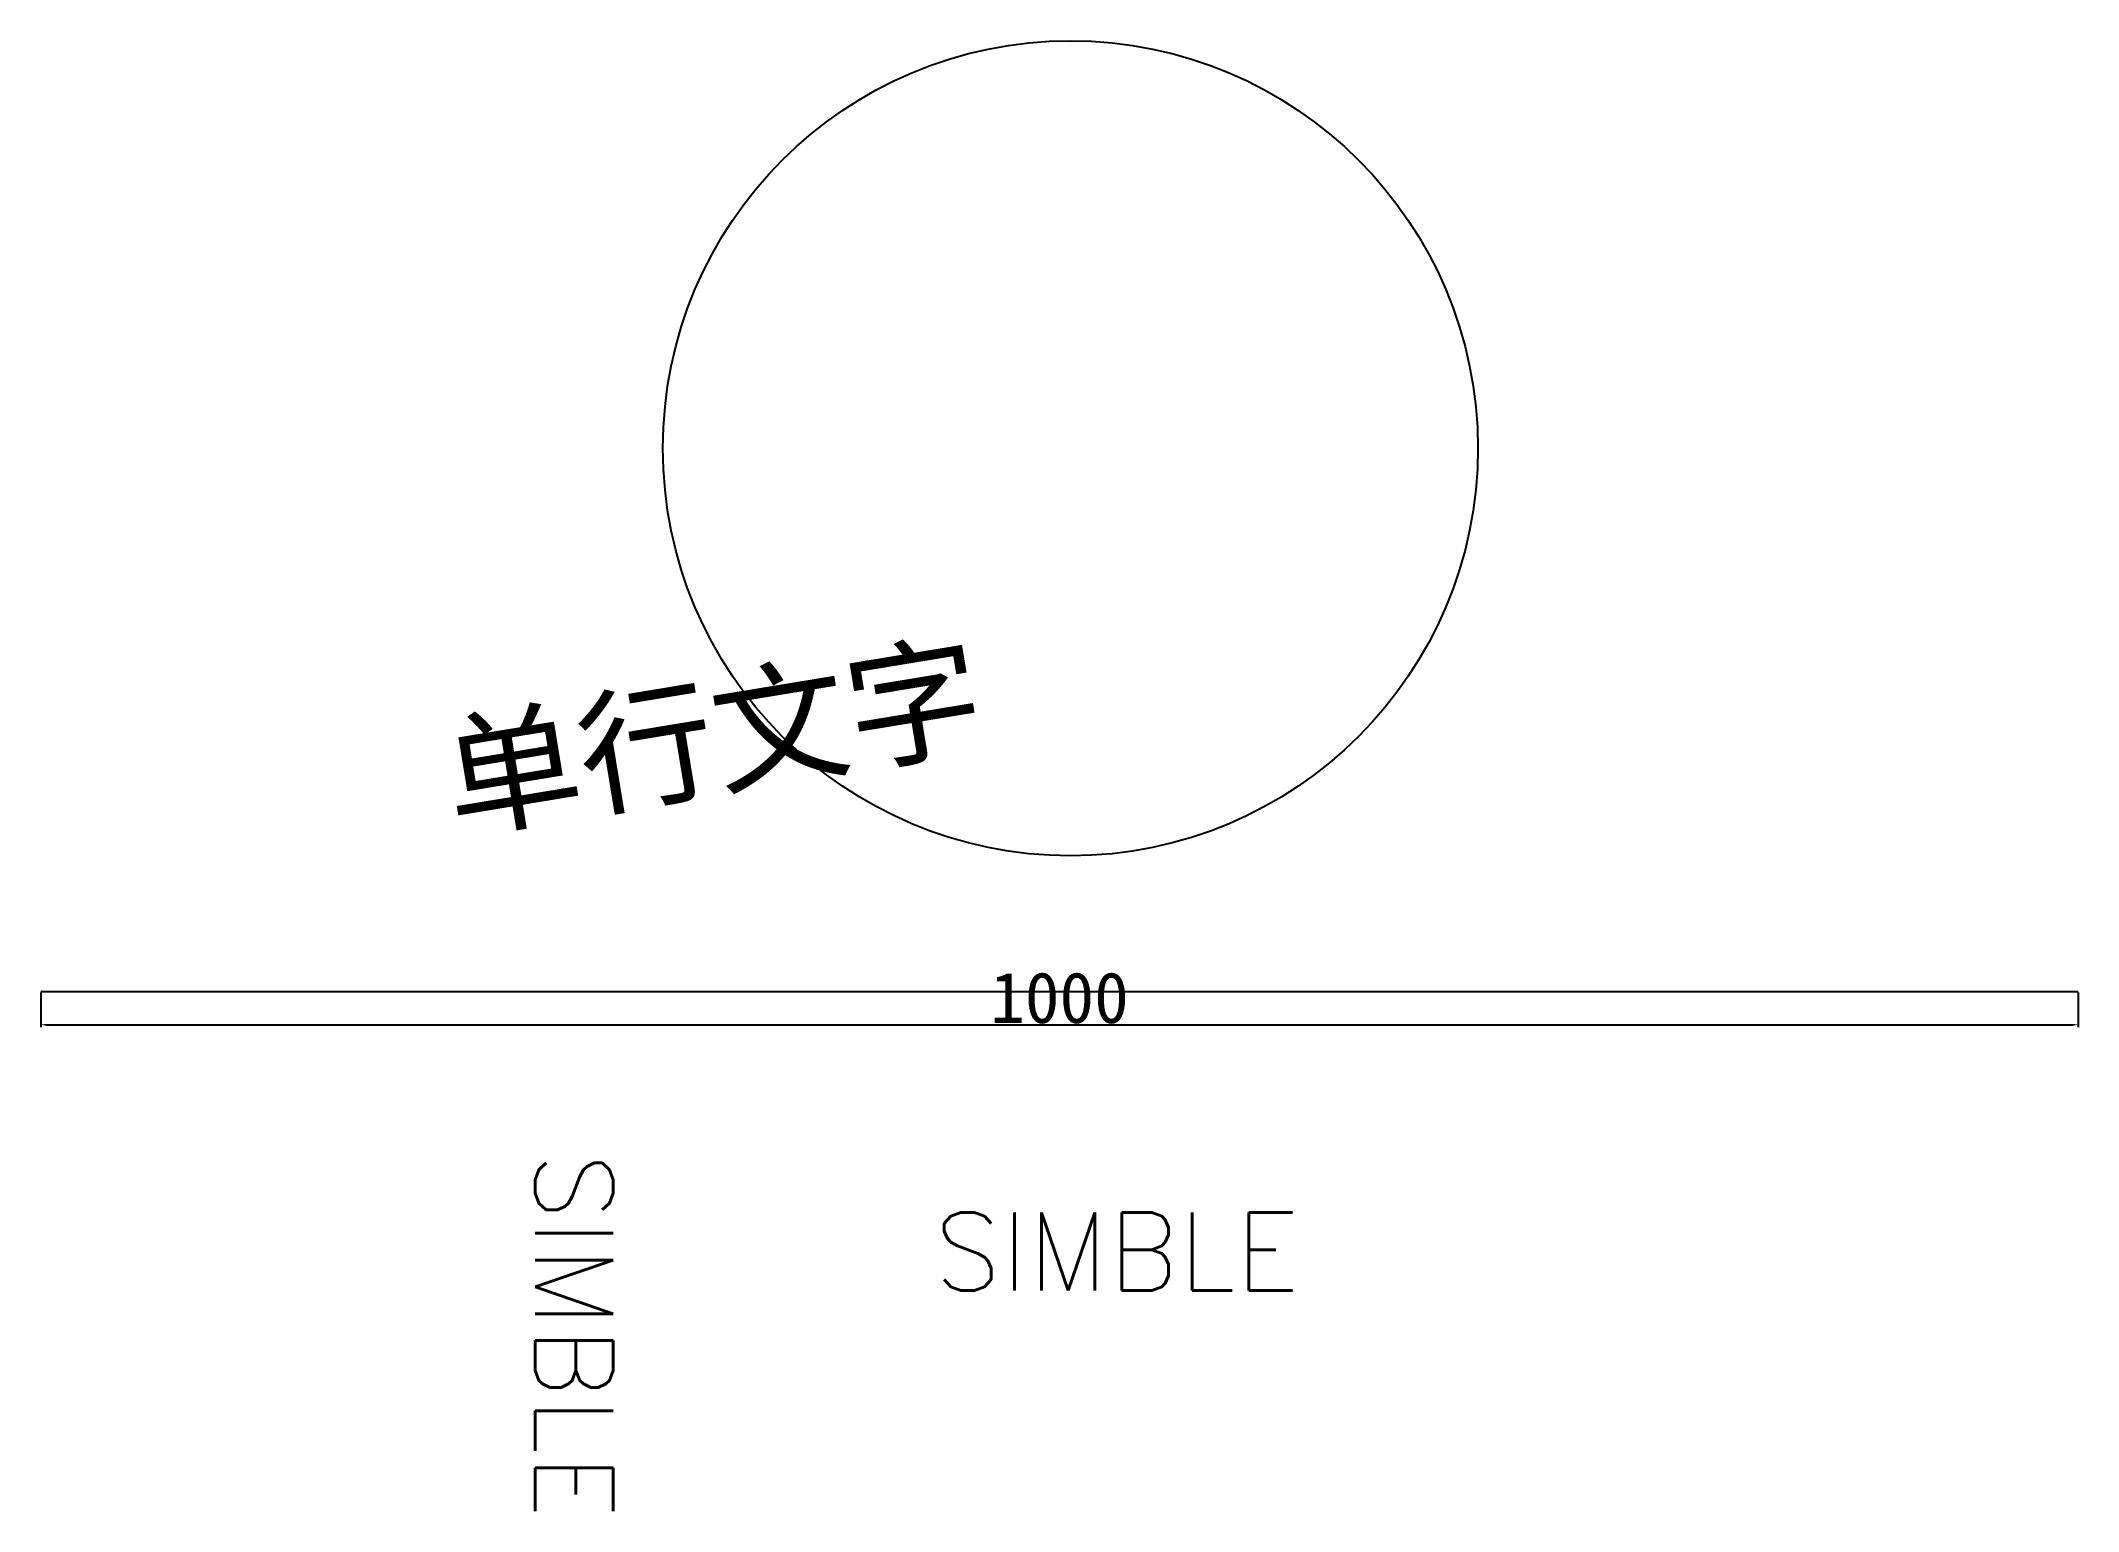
# Model space of a CAD drawing. Header units: millimetres. Extents: x 238 to 1238, y 232 to 953.
import ezdxf

# ---------------------------------------------------------------- set-up
doc = ezdxf.new("R2010")
doc.units = ezdxf.units.MM
doc.styles.add('SIM', font='simplex.shx')
doc.styles.get("Standard").update_dxf_attribs({"font": 'simsun.ttc'})
doc.dimstyles.new('ISO-25', dxfattribs={"dimtxt": 25, "dimasz": 2.5, "dimexe": 1.25, "dimexo": 0.625, "dimtad": 1, "dimtxsty": 'Standard', "dimcen": 2.5, "dimadec": 0, "dimazin": 0, "dimtfac": 1, "dimtmove": 0, "dimatfit": 3, "dimfxl": 1, "dimarcsym": 0})

# ---------------------------------------------------------------- blocks, each defined once
blk = doc.blocks.new('*D2')
at = {"color": 0, "lineweight": -2}
for p, q in [((238.27, 486.05), (238.27, 469.07)), ((1238.27, 486.05), (1238.27, 469.07)), ((240.77, 470.32), (1235.77, 470.32))]:
    blk.add_line(p, q, dxfattribs=at)
at = {"color": 0}
for points in [[(240.77, 470.73), (240.77, 469.9), (238.27, 470.32)], [(1235.77, 469.9), (1235.77, 470.73), (1238.27, 470.32)]]:
    blk.add_solid(points, dxfattribs=at)
at = {"layer": 'Defpoints', "color": 0}
for p in [(238.27, 486.67), (1238.27, 486.67), (1238.27, 470.32)]:
    blk.add_point(p, dxfattribs=at)
at = {"color": 0, "insert": (738.27, 483.44), "char_height": 25, "attachment_point": 5}
blk.add_mtext('1000', dxfattribs=at)

msp = doc.modelspace()

# ---------------------------------------------------------------- linework, layer by layer
msp.add_line((238.274, 486.674), (1238.274, 486.674))
msp.add_circle((743.629, 753.205), 200)

# ---------------------------------------------------------------- texts
msp.add_text('单行文字', height=48.8361, rotation=9.360191).set_placement((440.755, 565.894))
at = {"style": 'SIM'}
msp.add_text('SIMBLE', height=38.3454, rotation=990, dxfattribs=at).set_placement((480.887, 407.388))
at = {"insert": (676.782, 378.159), "char_height": 38.3454, "attachment_point": 1, "style": 'SIM'}
msp.add_mtext_dynamic_manual_height_columns('SIMBLE', width=177.25707, gutter_width=191.727, heights=[-38.345], dxfattribs=at)

# ---------------------------------------------------------------- dimensions: what is measured, and where the dimension line sits
dim = msp.add_linear_dim(base=(1238.274, 470.318), p1=(238.274, 486.674), p2=(1238.274, 486.674), dimstyle='ISO-25', override={"dimtxsty": 'Standard'})
dim.commit()
dim.dimension.update_dxf_attribs({"geometry": '*D2', "text_midpoint": (738.274, 483.443)})

doc.saveas('drawing.dxf')
